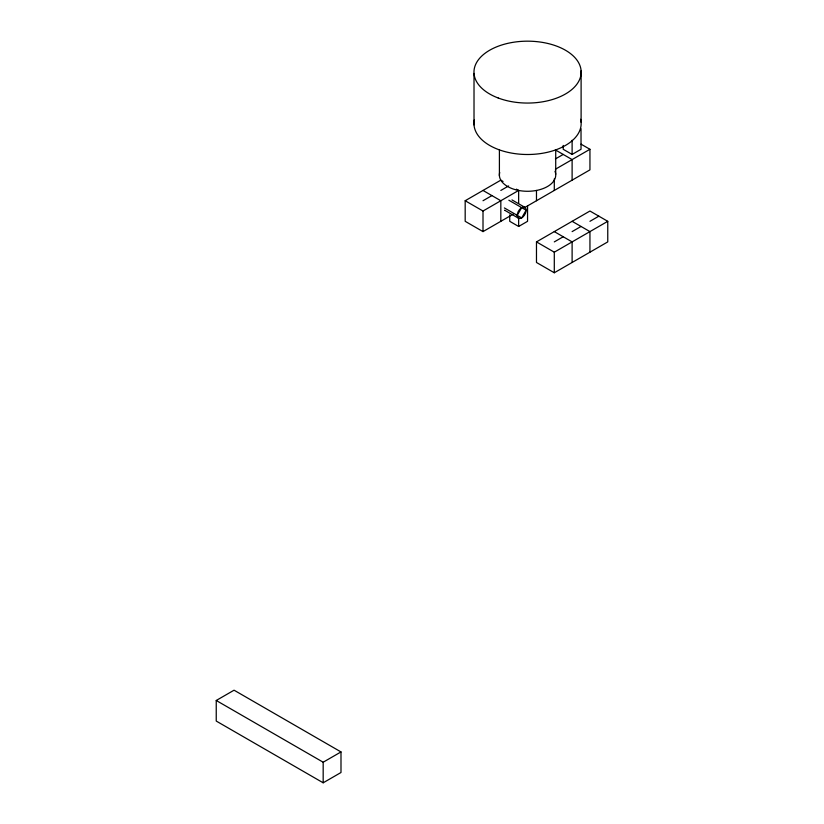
<?xml version="1.0" encoding="UTF-8"?>
<svg xmlns="http://www.w3.org/2000/svg" width="824" height="824" viewBox="0 0 824 824"><rect width="100%" height="100%" fill="white"/><g stroke="black" fill="none" stroke-linecap="round" stroke-linejoin="round"><path stroke-width="1.24" d="M517.225 215.352L521.685 207.638M513.074 214.24L483.008 231.606L465.179 221.316L465.179 200.737L500.827 180.157L503.052 181.445M483.008 200.737L491.918 195.597M500.827 190.447L508.624 185.946M555.407 158.939L563.204 154.438M563.204 145.426L563.204 149.288L572.114 154.438L581.023 149.288L581.023 128.709M465.179 200.737L483.008 211.026L518.646 190.447L518.646 203.312M555.407 169.229L589.943 149.288L589.943 169.868L524.218 207.813M509.737 214.889L509.737 221.316L518.646 226.466L527.556 221.316L527.556 205.887M536.476 241.895L589.943 211.026L607.762 221.316L607.762 241.895L554.294 272.765L536.476 262.475L536.476 241.895L554.294 252.185L607.762 221.316M554.294 241.895L563.204 236.756M572.114 231.606L581.023 226.466M589.943 221.316L598.852 216.176M216.238 700.482L234.057 690.193L340.992 751.931L340.992 772.51L323.173 782.8L216.238 721.062L216.238 700.482L323.173 762.221L340.992 751.931M581.023 144.148L589.943 149.288M555.407 149.927L572.114 159.578L572.114 180.157M516.421 189.16L518.646 190.447M572.114 221.316L589.943 231.606L589.943 252.185M511.992 199.913L524.826 207.318A6.304 3.636 -60 0 1 522.838 217.083A6.304 3.636 -60 0 1 517.379 213.931A6.304 3.636 -60 0 1 524.826 207.318M508.851 200.222L526.134 210.202L521.685 217.927L504.391 207.936M483.008 190.447L500.827 200.737L500.827 221.316M554.294 231.606L572.114 241.895L572.114 262.475M518.533 218.236L504.628 210.213A6.304 3.636 -60 0 0 504.854 210.326M581.105 70.782L581.105 122.23M572.114 140.286L572.114 154.438M555.716 149.875L555.716 174.317M554.294 178.87L554.294 190.447M554.294 252.185L554.294 272.765M536.476 190.447L536.476 200.737M518.646 217.454L518.646 226.466M499.406 149.989L499.406 175.708M483.008 211.026L483.008 231.606M474.016 73.439L474.016 124.898M323.173 762.221L323.173 782.8M554.985 171.279A28.181 16.274 0 0 1 528.637 191.271A28.181 16.274 0 0 1 499.715 172.494M580.642 119.284A53.591 30.941 0 0 1 528.009 154.5A53.591 30.941 0 0 1 474.367 119.799M498.242 98.015A53.591 30.941 0 0 0 581.074 73.82A53.591 30.941 0 0 0 503.361 44.506A53.591 30.941 0 0 0 498.242 98.015"/></g></svg>
